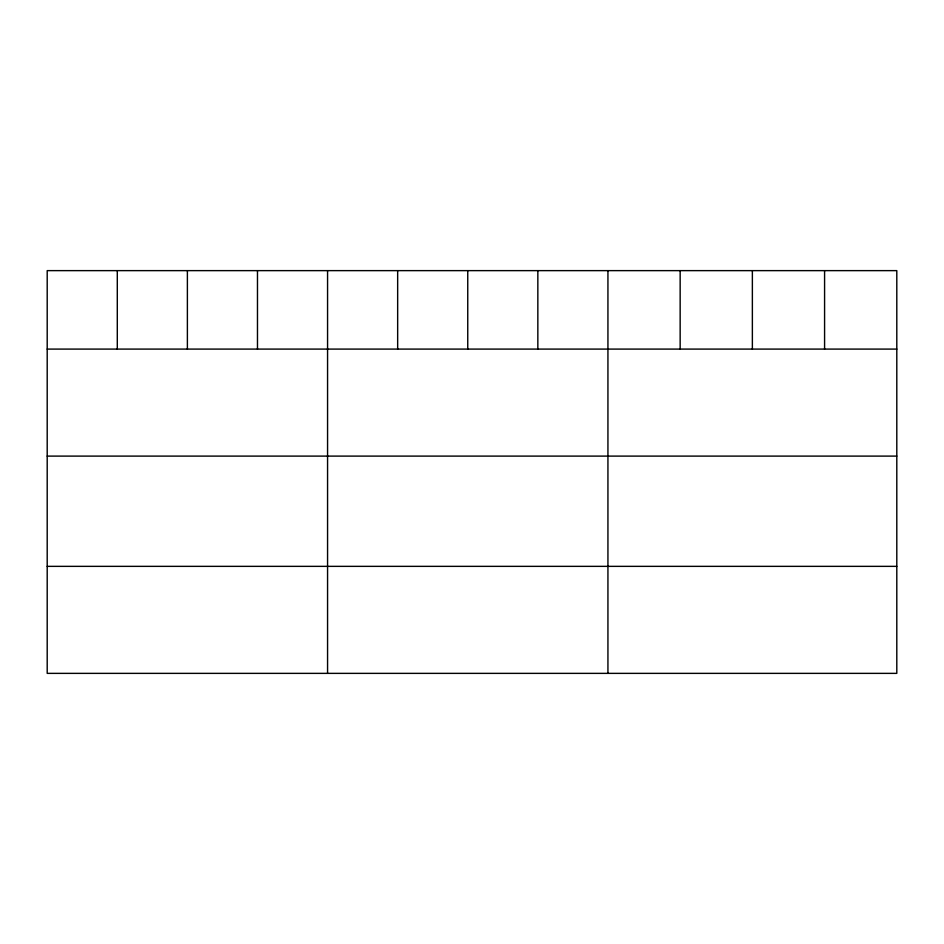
<?xml version="1.0" encoding="UTF-8"?>
<svg xmlns="http://www.w3.org/2000/svg" width="944" height="944" viewBox="0 0 944 944"><rect width="100%" height="100%" fill="white"/><g stroke="black" fill="none" stroke-linecap="round" stroke-linejoin="round"><path stroke-width="1.42" d="M896.8 349.091L896.8 673.367L47.2 673.367L47.2 270.633L896.8 270.633L896.8 349.091L47.2 349.091M47.2 456.105L896.8 456.105M47.2 566.353L896.8 566.353M824.584 270.633L824.584 349.091M752.368 270.633L752.368 349.091M680.152 270.633L680.152 349.091M607.936 270.633L607.936 673.367M537.844 270.633L537.844 349.091M467.752 270.633L467.752 349.091M397.66 270.633L397.66 349.091M327.568 270.633L327.568 673.367M257.476 270.633L257.476 349.091M187.384 270.633L187.384 349.091M117.292 270.633L117.292 349.091"/></g></svg>
